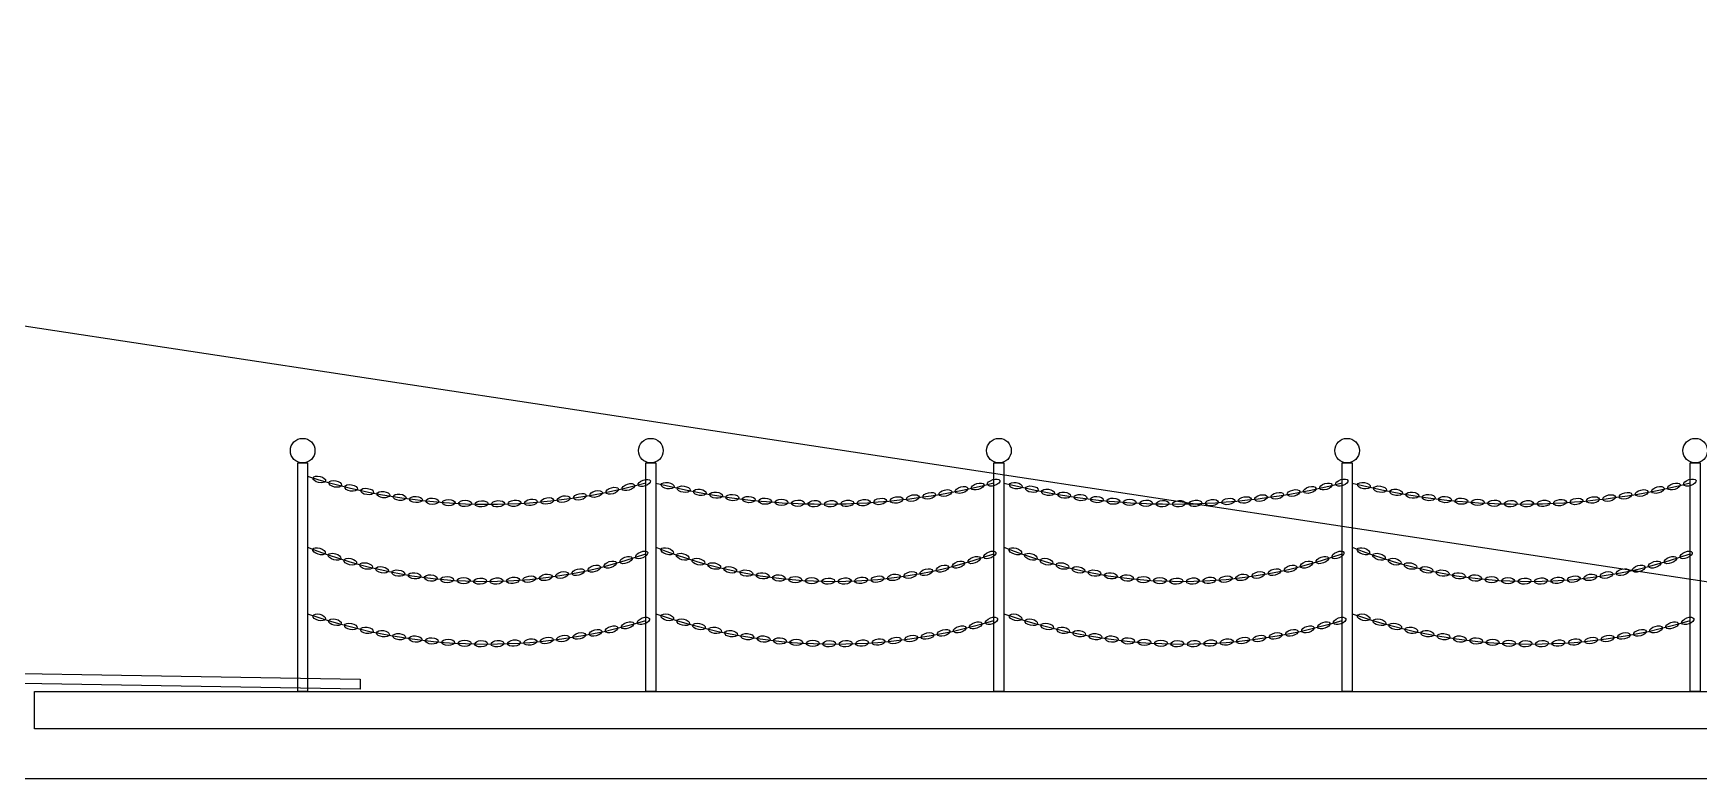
# Model space of a CAD drawing. Header units: millimetres. Extents: x 20612 to 343412, y -116527 to 156976.
# Drawn here: x 169332 to 177703, y -56400 to -52652 of the extents above; entities that cross this region are included whole.
import ezdxf

# ---------------------------------------------------------------- set-up
doc = ezdxf.new("R2010")
doc.units = ezdxf.units.MM
doc.header["$LTSCALE"] = 1000
for name, color, linetype in [('W-bridge approach引桥', 4, 'Continuous'), ('W-MOUNTING固定方式', 5, 'Continuous'), ('W-PLASTIC_RAILINGS塑木栏杆', 6, 'Continuous'), ('W-WOOD_FLOOR木地板', 30, 'Continuous')]:
    doc.layers.add(name, color=color, linetype=linetype)

# ---------------------------------------------------------------- blocks, each defined once
blk = doc.blocks.new('*U182')
blk.add_ellipse((60.9, 2), major_axis=(32.4, 2.7), ratio=0.48401)
blk = doc.blocks.new('*U183')
at = {"color": 0, "linetype": 'ByBlock', "lineweight": -2, "transparency": 16777216}
for p, rotation in [((170710.6, -54878.8), 342.3868018437025), ((170789.8, -54902.8), 343.9696232569075), ((170869.7, -54924.5), 345.5524446701127), ((172263.5, -54948.7), 12.46040869459679), ((172344.1, -54929.7), 14.043230107802), ((170950.1, -54944.1), 347.1352660833179), ((171031, -54961.4), 348.718087496523), ((171112.4, -54976.4), 350.3009089097276), ((171194.2, -54989.3), 351.8837303229324), ((171276.3, -54999.8), 353.4665517361374), ((171358.6, -55008.1), 355.0493731493422), ((171441.1, -55014.1), 356.6321945625468), ((171689.3, -55018.4), 1.380658802161547), ((171772, -55015.3), 2.963480215366089), ((171854.6, -55009.8), 4.546301628570874), ((171937, -55002.1), 6.129123041775837), ((172019.2, -54992.2), 7.711944454981085), ((172101, -54979.9), 9.294765868186326), ((172182.5, -54965.4), 10.87758728139156), ((171523.8, -55017.8), 358.2150159757521), ((171606.6, -55019.2), 359.7978373889584)]:
    blk.add_blockref('*U182', p, dxfattribs=dict(at, rotation=rotation))
blk = doc.blocks.new('*U188')
blk.add_ellipse((60.9, 2), major_axis=(32.4, 2.7), ratio=0.48401)
blk = doc.blocks.new('*U189')
at = {"color": 0, "linetype": 'ByBlock', "lineweight": -2, "transparency": 16777216}
for p, rotation in [((170710.6, -55235.3), 338.1623771704504), ((172332.3, -55295.1), 17.61228620010495), ((170788, -55264.8), 340.134872621933), ((170866.3, -55291.5), 342.1073680734157), ((170945.5, -55315.6), 344.0798635248986), ((171025.4, -55336.9), 346.0523589763813), ((172092.2, -55357.9), 11.69479984565708), ((172172.9, -55339.7), 13.66729529713973), ((172253, -55318.8), 15.63979074862236), ((171106.1, -55355.5), 348.0248544278639), ((171187.3, -55371.3), 349.9973498793468), ((171269, -55384.2), 351.9698453308294), ((171351.2, -55394.4), 353.942340782312), ((171433.6, -55401.7), 355.9148362337948), ((171516.2, -55406.2), 357.8873316852777), ((171599, -55407.8), 359.8598271367605), ((171681.7, -55406.6), 1.83232258824308), ((171764.4, -55402.5), 3.804818039725576), ((171846.9, -55395.6), 5.777313491208532), ((171929, -55385.9), 7.749808942691416), ((172010.8, -55373.3), 9.722304394174444)]:
    blk.add_blockref('*U188', p, dxfattribs=dict(at, rotation=rotation))
blk = doc.blocks.new('*U176')
blk.add_ellipse((60.9, 2), major_axis=(32.4, 2.7), ratio=0.48401)
blk = doc.blocks.new('*U181')
at = {"color": 0, "linetype": 'ByBlock', "lineweight": -2, "transparency": 16777216}
for p, rotation in [((170710.6, -55570.5), 340.8325963447396), ((172340, -55624.4), 15.37858783592879), ((170789.2, -55596.5), 342.559895919299), ((170868.5, -55620.1), 344.2871954938582), ((170948.5, -55641.3), 346.0144950684179), ((171029.1, -55660.1), 347.7417946429775), ((171110.2, -55676.5), 349.4690942175368), ((172016.3, -55692.8), 8.469389537690923), ((172098, -55679.3), 10.19668911225048), ((172179.2, -55663.5), 11.92398868680983), ((172259.9, -55645.1), 13.65128826136942), ((171191.8, -55690.3), 351.1963937920964), ((171273.8, -55701.8), 352.9236933666562), ((171356.1, -55710.7), 354.6509929412158), ((171438.6, -55717.2), 356.3782925157752), ((171521.2, -55721.2), 358.1055920903347), ((171604, -55722.7), 359.8328916648965), ((171686.7, -55721.7), 1.560191239453163), ((171769.4, -55718.2), 3.287490814012628), ((171852, -55712.2), 5.014790388571994), ((171934.3, -55703.7), 6.742089963131553)]:
    blk.add_blockref('*U176', p, dxfattribs=dict(at, rotation=rotation))
blk = doc.blocks.new('*U186')
blk.add_ellipse((60.9, 2), major_axis=(32.4, 2.7), ratio=0.48401)
blk = doc.blocks.new('*U187')
at = {"color": 0, "linetype": 'ByBlock', "lineweight": -2, "transparency": 16777216}
for p, rotation in [((172460.6, -54913.3), 345.8366380346332), ((174019.3, -54945), 11.83774389170565), ((174100.1, -54927), 13.20622314734111), ((172541.1, -54932.6), 347.2051172902687), ((172622, -54950), 348.5735965459039), ((172703.3, -54965.4), 349.9420758015391), ((172785, -54978.9), 351.3105550571743), ((172866.9, -54990.4), 352.6790343128097), ((172949.2, -55000), 354.047513568445), ((173031.6, -55007.6), 355.4159928240804), ((173114.1, -55013.2), 356.7844720797161), ((173196.8, -55016.9), 358.1529513353514), ((173362.3, -55018.3), 0.8899098466216955), ((173445, -55016), 2.25838910225748), ((173527.7, -55011.7), 3.626868357892188), ((173610.2, -55005.5), 4.995347613527709), ((173692.6, -54997.3), 6.363826869163022), ((173774.7, -54987.2), 7.732306124798465), ((173856.6, -54975.1), 9.100785380434134), ((173938.1, -54961), 10.46926463606993), ((173279.5, -55018.6), 359.5214305909872)]:
    blk.add_blockref('*U186', p, dxfattribs=dict(at, rotation=rotation))
blk = doc.blocks.new('*U177')
blk.add_ellipse((60.9, 2), major_axis=(32.4, 2.7), ratio=0.48401)
blk = doc.blocks.new('*U178')
at = {"color": 0, "linetype": 'ByBlock', "lineweight": -2, "transparency": 16777216}
for p, rotation in [((172460.6, -55235.3), 338.1623771704504), ((174082.3, -55295.1), 17.61228620010297), ((172538, -55264.8), 340.1348726219331), ((172616.3, -55291.5), 342.1073680734159), ((172695.5, -55315.6), 344.0798635248986), ((172775.4, -55336.9), 346.0523589763811), ((173842.2, -55357.9), 11.69479984565542), ((173922.9, -55339.7), 13.66729529713806), ((174003, -55318.8), 15.6397907486205), ((172856.1, -55355.5), 348.0248544278638), ((172937.3, -55371.3), 349.9973498793464), ((173019, -55384.2), 351.9698453308292), ((173101.2, -55394.4), 353.942340782312), ((173183.6, -55401.7), 355.9148362337948), ((173266.2, -55406.2), 357.8873316852776), ((173349, -55407.8), 359.8598271367631), ((173431.7, -55406.6), 1.832322588242085), ((173514.4, -55402.5), 3.804818039724905), ((173596.9, -55395.6), 5.777313491207522), ((173679, -55385.9), 7.749808942690142), ((173760.8, -55373.3), 9.722304394172786)]:
    blk.add_blockref('*U177', p, dxfattribs=dict(at, rotation=rotation))
blk = doc.blocks.new('*U184')
blk.add_ellipse((60.9, 2), major_axis=(32.4, 2.7), ratio=0.48401)
blk = doc.blocks.new('*U185')
at = {"color": 0, "linetype": 'ByBlock', "lineweight": -2, "transparency": 16777216}
for p, rotation in [((172460.6, -55570.5), 340.8325963447396), ((174090, -55624.4), 15.3785878359231), ((172539.2, -55596.5), 342.5598959192985), ((172618.5, -55620.1), 344.2871954938574), ((172698.5, -55641.3), 346.0144950684166), ((172779.1, -55660.1), 347.741794642976), ((172860.2, -55676.5), 349.4690942175354), ((173766.3, -55692.8), 8.469389537686647), ((173848, -55679.3), 10.19668911224584), ((173929.2, -55663.5), 11.923988686805), ((174009.9, -55645.1), 13.65128826136394), ((172941.8, -55690.3), 351.1963937920945), ((173023.8, -55701.8), 352.9236933666534), ((173106.1, -55710.7), 354.6509929412124), ((173188.6, -55717.2), 356.3782925157717), ((173271.2, -55721.2), 358.1055920903313), ((173354, -55722.7), 359.8328916648899), ((173436.7, -55721.7), 1.560191239449659), ((173519.4, -55718.2), 3.287490814008967), ((173602, -55712.2), 5.014790388568137), ((173684.3, -55703.7), 6.742089963127489)]:
    blk.add_blockref('*U184', p, dxfattribs=dict(at, rotation=rotation))
blk = doc.blocks.new('*U171')
blk.add_ellipse((60.9, 2), major_axis=(32.4, 2.7), ratio=0.48401)
blk = doc.blocks.new('*U172')
at = {"color": 0, "linetype": 'ByBlock', "lineweight": -2, "transparency": 16777216}
for p, rotation in [((174210.6, -54913.3), 345.8366380346332), ((175769.3, -54945), 11.83774389170565), ((175850.1, -54927), 13.20622314734111), ((174291.1, -54932.6), 347.2051172902687), ((174372, -54950), 348.5735965459039), ((174453.3, -54965.4), 349.9420758015391), ((174535, -54978.9), 351.3105550571743), ((174616.9, -54990.4), 352.6790343128097), ((174699.2, -55000), 354.047513568445), ((174781.6, -55007.6), 355.4159928240804), ((174864.1, -55013.2), 356.7844720797161), ((174946.8, -55016.9), 358.1529513353514), ((175112.3, -55018.3), 0.8899098466216955), ((175195, -55016), 2.25838910225748), ((175277.7, -55011.7), 3.626868357892188), ((175360.2, -55005.5), 4.995347613527709), ((175442.6, -54997.3), 6.363826869163022), ((175524.7, -54987.2), 7.732306124798465), ((175606.6, -54975.1), 9.100785380434134), ((175688.1, -54961), 10.46926463606993), ((175029.5, -55018.6), 359.5214305909872)]:
    blk.add_blockref('*U171', p, dxfattribs=dict(at, rotation=rotation))
blk = doc.blocks.new('*U167')
blk.add_ellipse((60.9, 2), major_axis=(32.4, 2.7), ratio=0.48401)
blk = doc.blocks.new('*U168')
at = {"color": 0, "linetype": 'ByBlock', "lineweight": -2, "transparency": 16777216}
for p, rotation in [((174210.6, -55235.3), 338.1623771704504), ((175832.3, -55295.1), 17.61228620010297), ((174288, -55264.8), 340.1348726219331), ((174366.3, -55291.5), 342.1073680734159), ((174445.5, -55315.6), 344.0798635248986), ((174525.4, -55336.9), 346.0523589763811), ((175592.2, -55357.9), 11.69479984565542), ((175672.9, -55339.7), 13.66729529713806), ((175753, -55318.8), 15.6397907486205), ((174606.1, -55355.5), 348.0248544278638), ((174687.3, -55371.3), 349.9973498793464), ((174769, -55384.2), 351.9698453308292), ((174851.2, -55394.4), 353.942340782312), ((174933.6, -55401.7), 355.9148362337948), ((175016.2, -55406.2), 357.8873316852776), ((175099, -55407.8), 359.8598271367631), ((175181.7, -55406.6), 1.832322588242085), ((175264.4, -55402.5), 3.804818039724905), ((175346.9, -55395.6), 5.777313491207522), ((175429, -55385.9), 7.749808942690142), ((175510.8, -55373.3), 9.722304394172786)]:
    blk.add_blockref('*U167', p, dxfattribs=dict(at, rotation=rotation))
blk = doc.blocks.new('*U169')
blk.add_ellipse((60.9, 2), major_axis=(32.4, 2.7), ratio=0.48401)
blk = doc.blocks.new('*U170')
at = {"color": 0, "linetype": 'ByBlock', "lineweight": -2, "transparency": 16777216}
for p, rotation in [((174210.6, -55570.5), 340.8325963447396), ((175840, -55624.4), 15.3785878359231), ((174289.2, -55596.5), 342.5598959192985), ((174368.5, -55620.1), 344.2871954938574), ((174448.5, -55641.3), 346.0144950684166), ((174529.1, -55660.1), 347.741794642976), ((174610.2, -55676.5), 349.4690942175354), ((175516.3, -55692.8), 8.469389537686647), ((175598, -55679.3), 10.19668911224584), ((175679.2, -55663.5), 11.923988686805), ((175759.9, -55645.1), 13.65128826136394), ((174691.8, -55690.3), 351.1963937920945), ((174773.8, -55701.8), 352.9236933666534), ((174856.1, -55710.7), 354.6509929412124), ((174938.6, -55717.2), 356.3782925157717), ((175021.2, -55721.2), 358.1055920903313), ((175104, -55722.7), 359.8328916648899), ((175186.7, -55721.7), 1.560191239449659), ((175269.4, -55718.2), 3.287490814008967), ((175352, -55712.2), 5.014790388568137), ((175434.3, -55703.7), 6.742089963127489)]:
    blk.add_blockref('*U169', p, dxfattribs=dict(at, rotation=rotation))
blk = doc.blocks.new('*U159')
blk.add_ellipse((60.9, 2), major_axis=(32.4, 2.7), ratio=0.48401)
blk = doc.blocks.new('*U160')
at = {"color": 0, "linetype": 'ByBlock', "lineweight": -2, "transparency": 16777216}
for p, rotation in [((175960.6, -54913.3), 345.8366380346332), ((177519.3, -54945), 11.83774389170565), ((177600.1, -54927), 13.20622314734111), ((176041.1, -54932.6), 347.2051172902687), ((176122, -54950), 348.5735965459039), ((176203.3, -54965.4), 349.9420758015391), ((176285, -54978.9), 351.3105550571743), ((176366.9, -54990.4), 352.6790343128097), ((176449.2, -55000), 354.047513568445), ((176531.6, -55007.6), 355.4159928240804), ((176614.1, -55013.2), 356.7844720797161), ((176696.8, -55016.9), 358.1529513353514), ((176862.3, -55018.3), 0.8899098466216955), ((176945, -55016), 2.25838910225748), ((177027.7, -55011.7), 3.626868357892188), ((177110.2, -55005.5), 4.995347613527709), ((177192.6, -54997.3), 6.363826869163022), ((177274.7, -54987.2), 7.732306124798465), ((177356.6, -54975.1), 9.100785380434134), ((177438.1, -54961), 10.46926463606993), ((176779.5, -55018.6), 359.5214305909872)]:
    blk.add_blockref('*U159', p, dxfattribs=dict(at, rotation=rotation))
blk = doc.blocks.new('*U173')
blk.add_ellipse((60.9, 2), major_axis=(32.4, 2.7), ratio=0.48401)
blk = doc.blocks.new('*U174')
at = {"color": 0, "linetype": 'ByBlock', "lineweight": -2, "transparency": 16777216}
for p, rotation in [((175960.6, -55235.3), 338.1623771704504), ((177582.3, -55295.1), 17.61228620010297), ((176038, -55264.8), 340.1348726219331), ((176116.3, -55291.5), 342.1073680734159), ((176195.5, -55315.6), 344.0798635248986), ((176275.4, -55336.9), 346.0523589763811), ((177342.2, -55357.9), 11.69479984565542), ((177422.9, -55339.7), 13.66729529713806), ((177503, -55318.8), 15.6397907486205), ((176356.1, -55355.5), 348.0248544278638), ((176437.3, -55371.3), 349.9973498793464), ((176519, -55384.2), 351.9698453308292), ((176601.2, -55394.4), 353.942340782312), ((176683.6, -55401.7), 355.9148362337948), ((176766.2, -55406.2), 357.8873316852776), ((176849, -55407.8), 359.8598271367631), ((176931.7, -55406.6), 1.832322588242085), ((177014.4, -55402.5), 3.804818039724905), ((177096.9, -55395.6), 5.777313491207522), ((177179, -55385.9), 7.749808942690142), ((177260.8, -55373.3), 9.722304394172786)]:
    blk.add_blockref('*U173', p, dxfattribs=dict(at, rotation=rotation))
blk = doc.blocks.new('*U175')
blk.add_ellipse((60.9, 2), major_axis=(32.4, 2.7), ratio=0.48401)
blk = doc.blocks.new('*U158')
at = {"color": 0, "linetype": 'ByBlock', "lineweight": -2, "transparency": 16777216}
for p, rotation in [((175960.6, -55570.5), 340.8325963447396), ((177590, -55624.4), 15.3785878359231), ((176039.2, -55596.5), 342.5598959192985), ((176118.5, -55620.1), 344.2871954938574), ((176198.5, -55641.3), 346.0144950684166), ((176279.1, -55660.1), 347.741794642976), ((176360.2, -55676.5), 349.4690942175354), ((177266.3, -55692.8), 8.469389537686647), ((177348, -55679.3), 10.19668911224584), ((177429.2, -55663.5), 11.923988686805), ((177509.9, -55645.1), 13.65128826136394), ((176441.8, -55690.3), 351.1963937920945), ((176523.8, -55701.8), 352.9236933666534), ((176606.1, -55710.7), 354.6509929412124), ((176688.6, -55717.2), 356.3782925157717), ((176771.2, -55721.2), 358.1055920903313), ((176854, -55722.7), 359.8328916648899), ((176936.7, -55721.7), 1.560191239449659), ((177019.4, -55718.2), 3.287490814008967), ((177102, -55712.2), 5.014790388568137), ((177184.3, -55703.7), 6.742089963127489)]:
    blk.add_blockref('*U175', p, dxfattribs=dict(at, rotation=rotation))

msp = doc.modelspace()

# ---------------------------------------------------------------- linework, layer by layer
for points in [[(170710.6, -54878.8, 0.144868), (172410.6, -54912.3, 1.170106)], [(172460.6, -54913.3, 0.124555), (174160.6, -54912.3, 1.170106)], [(174210.6, -54913.3, 0.124555), (175910.6, -54912.3, 1.170106)], [(175960.6, -54913.3, 0.124555), (177660.6, -54912.3, 1.170106)], [(170710.6, -55235.3, 0.182727), (172410.6, -55268.8, 1.170106)], [(172460.6, -55235.3, 0.182727), (174160.6, -55268.8, 1.170106)], [(174210.6, -55235.3, 0.182727), (175910.6, -55268.8, 1.170106)], [(175960.6, -55235.3, 0.182727), (177660.6, -55268.8, 1.170106)], [(170710.6, -55570.5, 0.158744), (172410.6, -55604, 1.170106)], [(172460.6, -55570.5, 0.158744), (174160.6, -55604, 1.170106)], [(174210.6, -55570.5, 0.158744), (175910.6, -55604, 1.170106)], [(175960.6, -55570.5, 0.158744), (177660.6, -55604, 1.170106)]]:
    msp.add_lwpolyline(points, format="xyb")
msp.add_lwpolyline([(188134.1, -56399.9), (168725, -56399.9)])
at = {"color": 6}
for centre in [(170685.6, -54750.3), (172435.6, -54750.3), (174185.6, -54750.3), (175935.6, -54750.3), (177685.6, -54750.3)]:
    msp.add_circle(centre, 61.9, dxfattribs=at)
at = {"layer": 'W-bridge approach引桥'}
msp.add_lwpolyline([(170973.8, -55949.4), (167974.2, -55899.9), (167975, -55849.9), (170974.6, -55899.4)], close=True, dxfattribs=at)
at = {"layer": 'W-MOUNTING固定方式'}
msp.add_line((179601.4, -55692.9), (159597.6, -52651.6), dxfattribs=at)
at = {"layer": 'W-PLASTIC_RAILINGS塑木栏杆'}
for points in [[(170660.6, -54812.2), (170710.6, -54812.2), (170710.6, -55962.2), (170660.6, -55962.2)], [(172410.6, -54812.2), (172460.6, -54812.2), (172460.6, -55962.2), (172410.6, -55962.2)], [(174160.6, -54812.2), (174210.6, -54812.2), (174210.6, -55962.2), (174160.6, -55962.2)], [(175910.6, -54812.2), (175960.6, -54812.2), (175960.6, -55962.2), (175910.6, -55962.2)], [(177660.6, -54812.2), (177710.6, -54812.2), (177710.6, -55962.2), (177660.6, -55962.2)]]:
    msp.add_lwpolyline(points, close=True, dxfattribs=at)
at = {"layer": 'W-WOOD_FLOOR木地板'}
msp.add_lwpolyline([(179338.3, -56148.9), (169338.3, -56148.9), (169338.3, -55962.2), (179338.3, -55962.2)], close=True, dxfattribs=at)

# ---------------------------------------------------------------- block references
for name in ['*U183', '*U187', '*U172', '*U160', '*U189', '*U178', '*U168', '*U174', '*U181', '*U185', '*U170', '*U158']:
    msp.add_blockref(name, (0, 0))

doc.saveas('drawing.dxf')
